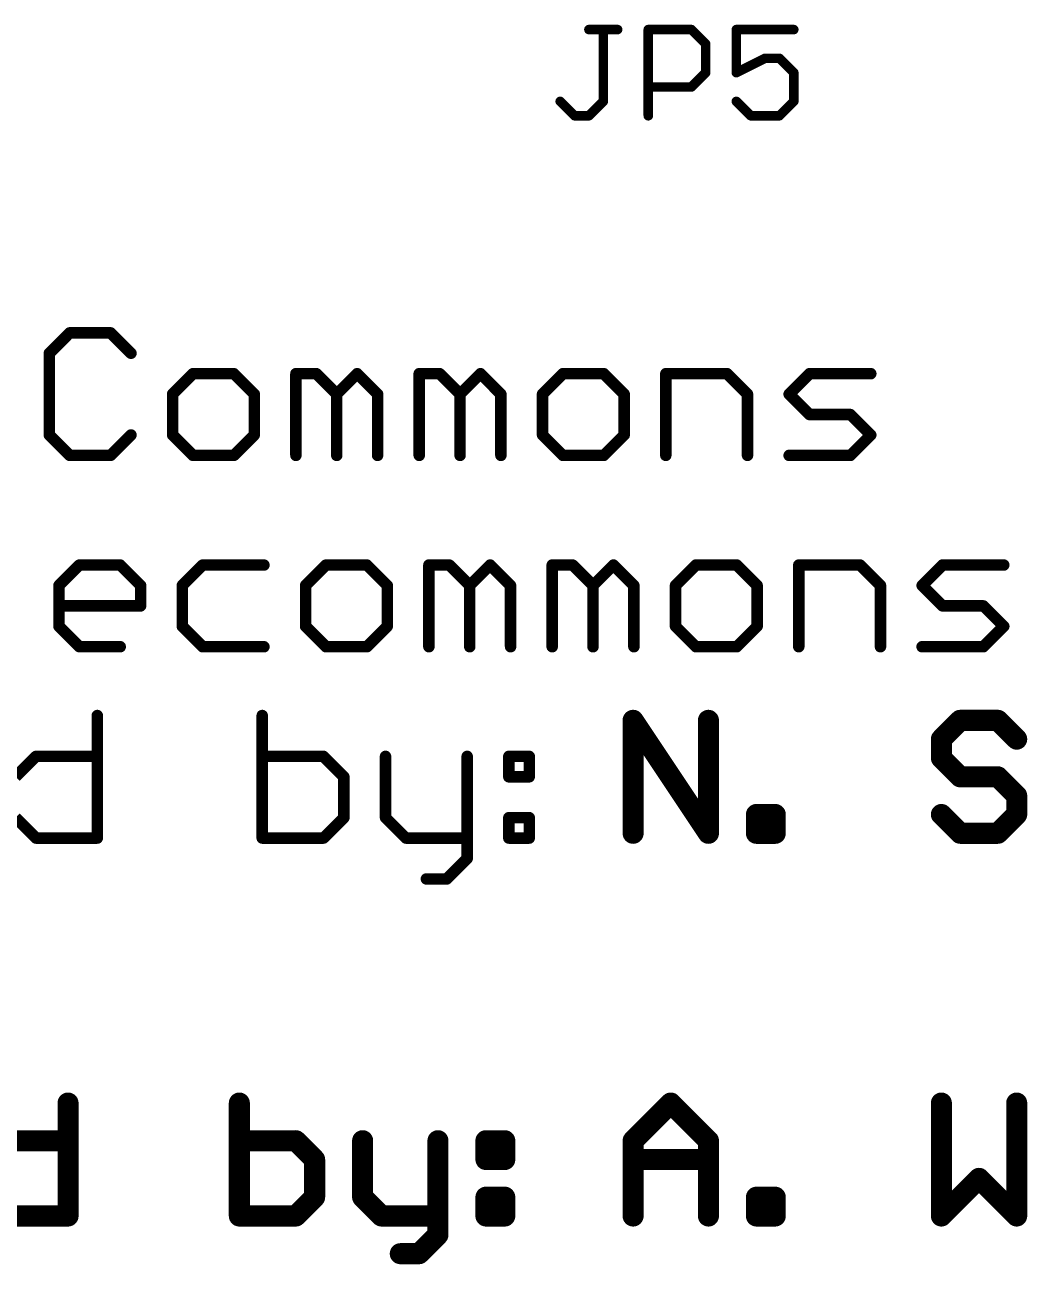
# Model space of a CAD drawing. Extents: x -33 to 74, y -17 to 52.
# Drawn here: x 9.84 to 23.15, y -17.01 to -0.56 of the extents above; entities that cross this region are included whole.
import ezdxf

# ---------------------------------------------------------------- set-up
doc = ezdxf.new("R2010")
doc.units = 0
doc.layers.add('25', color=253, linetype='CONTINUOUS')
doc.layers.add('51', color=53, linetype='CONTINUOUS')

msp = doc.modelspace()

# ---------------------------------------------------------------- linework, layer by layer
at = {"layer": '25', "const_width": 0.127}
for points in [[(17.3328, -0.6213), (17.7142, -0.6213)], [(17.5235, -1.5746), (17.5235, -0.6213)], [(18.1209, -1.7653), (18.1209, -0.6213)], [(18.1209, -0.6213), (18.6929, -0.6213)], [(18.6929, -0.6213), (18.8835, -0.812)], [(20.0529, -0.6213), (19.2903, -0.6213)], [(19.2903, -0.6213), (19.2903, -1.1933)], [(18.8835, -0.812), (18.8835, -1.1933)], [(19.2903, -1.1933), (19.6716, -1.0027)], [(19.6716, -1.0027), (19.8623, -1.0027)], [(19.8623, -1.0027), (20.0529, -1.1933)], [(18.8835, -1.1933), (18.6929, -1.384)], [(20.0529, -1.1933), (20.0529, -1.5746)], [(18.6929, -1.384), (18.1209, -1.384)], [(16.9515, -1.5746), (17.1422, -1.7653)], [(17.3328, -1.7653), (17.5235, -1.5746)], [(19.481, -1.7653), (19.2903, -1.5746)], [(20.0529, -1.5746), (19.8623, -1.7653)], [(17.1422, -1.7653), (17.3328, -1.7653)], [(19.8623, -1.7653), (19.481, -1.7653)]]:
    msp.add_lwpolyline(points, dxfattribs=at)
at = {"layer": '25', "const_width": 0.0635}
for points in [[(17.3328, -0.5896, 1), (17.3328, -0.6531)], [(17.5552, -0.6213, 1), (17.4917, -0.6213)], [(17.7142, -0.6531, 1), (17.7142, -0.5896)], [(18.1209, -0.5896, 1), (18.1209, -0.6531)], [(18.1527, -0.6213, 1), (18.0892, -0.6213)], [(18.7153, -0.5989, 1), (18.6704, -0.6438)], [(18.6929, -0.6531, 1), (18.6929, -0.5896)], [(19.322, -0.6213, 1), (19.2585, -0.6213)], [(19.2903, -0.5896, 1), (19.2903, -0.6531)], [(20.0529, -0.6531, 1), (20.0529, -0.5896)], [(18.9153, -0.812, 1), (18.8518, -0.812)], [(18.8611, -0.8344, 1), (18.906, -0.7895)], [(19.6716, -0.9709, 1), (19.6716, -1.0344)], [(19.6858, -1.031, 1), (19.6574, -0.9743)], [(19.8847, -0.9802, 1), (19.8398, -1.0251)], [(19.8623, -1.0344, 1), (19.8623, -0.9709)], [(18.906, -1.2158, 1), (18.8611, -1.1709)], [(19.2761, -1.1649, 1), (19.3045, -1.2217)], [(20.0847, -1.1933, 1), (20.0212, -1.1933)], [(20.0305, -1.2158, 1), (20.0754, -1.1709)], [(18.8518, -1.1933, 1), (18.9153, -1.1933)], [(19.2585, -1.1933, 1), (19.322, -1.1933)], [(18.1209, -1.3522, 1), (18.1209, -1.4157)], [(18.6704, -1.3615, 1), (18.7153, -1.4064)], [(18.6929, -1.4157, 1), (18.6929, -1.3522)], [(16.974, -1.5522, 1), (16.9291, -1.5971)], [(17.4917, -1.5746, 1), (17.5552, -1.5746)], [(17.5459, -1.5971, 1), (17.501, -1.5522)], [(19.3127, -1.5522, 1), (19.2678, -1.5971)], [(20.0212, -1.5746, 1), (20.0847, -1.5746)], [(20.0754, -1.5971, 1), (20.0305, -1.5522)], [(17.1422, -1.7336, 1), (17.1422, -1.7971)], [(17.1197, -1.7878, 1), (17.1646, -1.7428)], [(17.3104, -1.7428, 1), (17.3553, -1.7878)], [(17.3328, -1.7971, 1), (17.3328, -1.7336)], [(18.0892, -1.7653, 1), (18.1527, -1.7653)], [(19.481, -1.7336, 1), (19.481, -1.7971)], [(19.4585, -1.7878, 1), (19.5034, -1.7428)], [(19.8398, -1.7428, 1), (19.8847, -1.7878)], [(19.8623, -1.7971, 1), (19.8623, -1.7336)]]:
    msp.add_lwpolyline(points, format="xyb", dxfattribs=at)
at = {"layer": '51'}
for points, const_width in [([(10.4391, -4.6468), (10.168, -4.918)], 0.1524), ([(10.9815, -4.6468), (10.4391, -4.6468)], 0.1524), ([(11.2526, -4.918), (10.9815, -4.6468)], 0.1524), ([(10.168, -4.918), (10.168, -6.0026)], 0.1524), ([(12.0763, -5.1891), (11.8051, -5.4603)], 0.1524), ([(12.6186, -5.1891), (12.0763, -5.1891)], 0.1524), ([(12.8898, -5.4603), (12.6186, -5.1891)], 0.1524), ([(13.4423, -6.2738), (13.4423, -5.1891)], 0.1524), ([(13.4423, -5.1891), (13.7135, -5.1891)], 0.1524), ([(13.7135, -5.1891), (13.9846, -5.4603)], 0.1524), ([(13.9846, -5.4603), (14.2558, -5.1891)], 0.1524), ([(14.2558, -5.1891), (14.527, -5.4603)], 0.1524), ([(15.0795, -6.2738), (15.0795, -5.1891)], 0.1524), ([(15.0795, -5.1891), (15.3506, -5.1891)], 0.1524), ([(15.3506, -5.1891), (15.6218, -5.4603)], 0.1524), ([(15.6218, -5.4603), (15.8929, -5.1891)], 0.1524), ([(15.8929, -5.1891), (16.1641, -5.4603)], 0.1524), ([(16.9878, -5.1891), (16.7166, -5.4603)], 0.1524), ([(17.5301, -5.1891), (16.9878, -5.1891)], 0.1524), ([(17.8013, -5.4603), (17.5301, -5.1891)], 0.1524), ([(18.3538, -6.2738), (18.3538, -5.1891)], 0.1524), ([(18.3538, -5.1891), (19.1673, -5.1891)], 0.1524), ([(19.1673, -5.1891), (19.4384, -5.4603)], 0.1524), ([(19.9909, -5.4603), (20.2621, -5.1891)], 0.1524), ([(20.2621, -5.1891), (21.0756, -5.1891)], 0.1524), ([(11.8051, -5.4603), (11.8051, -6.0026)], 0.1524), ([(12.8898, -6.0026), (12.8898, -5.4603)], 0.1524), ([(13.9846, -5.4603), (13.9846, -6.2738)], 0.1524), ([(14.527, -5.4603), (14.527, -6.2738)], 0.1524), ([(15.6218, -5.4603), (15.6218, -6.2738)], 0.1524), ([(16.1641, -5.4603), (16.1641, -6.2738)], 0.1524), ([(16.7166, -5.4603), (16.7166, -6.0026)], 0.1524), ([(17.8013, -6.0026), (17.8013, -5.4603)], 0.1524), ([(19.4384, -5.4603), (19.4384, -6.2738)], 0.1524), ([(20.2621, -5.7315), (19.9909, -5.4603)], 0.1524), ([(20.8044, -5.7315), (20.2621, -5.7315)], 0.1524), ([(21.0756, -6.0026), (20.8044, -5.7315)], 0.1524), ([(10.168, -6.0026), (10.4391, -6.2738)], 0.1524), ([(10.9815, -6.2738), (11.2526, -6.0026)], 0.1524), ([(11.8051, -6.0026), (12.0763, -6.2738)], 0.1524), ([(12.6186, -6.2738), (12.8898, -6.0026)], 0.1524), ([(16.7166, -6.0026), (16.9878, -6.2738)], 0.1524), ([(17.5301, -6.2738), (17.8013, -6.0026)], 0.1524), ([(20.8044, -6.2738), (21.0756, -6.0026)], 0.1524), ([(10.4391, -6.2738), (10.9815, -6.2738)], 0.1524), ([(12.0763, -6.2738), (12.6186, -6.2738)], 0.1524), ([(16.9878, -6.2738), (17.5301, -6.2738)], 0.1524), ([(19.9909, -6.2738), (20.8044, -6.2738)], 0.1524), ([(10.2964, -8.0003), (10.5676, -7.7291)], 0.1524), ([(10.5676, -7.7291), (11.1099, -7.7291)], 0.1524), ([(11.1099, -7.7291), (11.381, -8.0003)], 0.1524), ([(12.2047, -7.7291), (11.9335, -8.0003)], 0.1524), ([(13.0182, -7.7291), (12.2047, -7.7291)], 0.1524), ([(13.8419, -7.7291), (13.5707, -8.0003)], 0.1524), ([(14.3842, -7.7291), (13.8419, -7.7291)], 0.1524), ([(14.6554, -8.0003), (14.3842, -7.7291)], 0.1524), ([(15.2079, -8.8138), (15.2079, -7.7291)], 0.1524), ([(15.2079, -7.7291), (15.479, -7.7291)], 0.1524), ([(15.479, -7.7291), (15.7502, -8.0003)], 0.1524), ([(15.7502, -8.0003), (16.0214, -7.7291)], 0.1524), ([(16.0214, -7.7291), (16.2925, -8.0003)], 0.1524), ([(16.845, -8.8138), (16.845, -7.7291)], 0.1524), ([(16.845, -7.7291), (17.1162, -7.7291)], 0.1524), ([(17.1162, -7.7291), (17.3873, -8.0003)], 0.1524), ([(17.3873, -8.0003), (17.6585, -7.7291)], 0.1524), ([(17.6585, -7.7291), (17.9297, -8.0003)], 0.1524), ([(18.7533, -7.7291), (18.4822, -8.0003)], 0.1524), ([(19.2957, -7.7291), (18.7533, -7.7291)], 0.1524), ([(19.5668, -8.0003), (19.2957, -7.7291)], 0.1524), ([(20.1193, -8.8138), (20.1193, -7.7291)], 0.1524), ([(20.1193, -7.7291), (20.9328, -7.7291)], 0.1524), ([(20.9328, -7.7291), (21.204, -8.0003)], 0.1524), ([(21.7565, -8.0003), (22.0276, -7.7291)], 0.1524), ([(22.0276, -7.7291), (22.8411, -7.7291)], 0.1524), ([(10.2964, -8.5426), (10.2964, -8.0003)], 0.1524), ([(11.381, -8.0003), (11.381, -8.2715)], 0.1524), ([(11.9335, -8.0003), (11.9335, -8.5426)], 0.1524), ([(13.5707, -8.0003), (13.5707, -8.5426)], 0.1524), ([(14.6554, -8.5426), (14.6554, -8.0003)], 0.1524), ([(15.7502, -8.0003), (15.7502, -8.8138)], 0.1524), ([(16.2925, -8.0003), (16.2925, -8.8138)], 0.1524), ([(17.3873, -8.0003), (17.3873, -8.8138)], 0.1524), ([(17.9297, -8.0003), (17.9297, -8.8138)], 0.1524), ([(18.4822, -8.0003), (18.4822, -8.5426)], 0.1524), ([(19.5668, -8.5426), (19.5668, -8.0003)], 0.1524), ([(21.204, -8.0003), (21.204, -8.8138)], 0.1524), ([(22.0276, -8.2715), (21.7565, -8.0003)], 0.1524), ([(11.381, -8.2715), (10.2964, -8.2715)], 0.1524), ([(22.57, -8.2715), (22.0276, -8.2715)], 0.1524), ([(22.8411, -8.5426), (22.57, -8.2715)], 0.1524), ([(10.5676, -8.8138), (10.2964, -8.5426)], 0.1524), ([(11.9335, -8.5426), (12.2047, -8.8138)], 0.1524), ([(13.5707, -8.5426), (13.8419, -8.8138)], 0.1524), ([(14.3842, -8.8138), (14.6554, -8.5426)], 0.1524), ([(18.4822, -8.5426), (18.7533, -8.8138)], 0.1524), ([(19.2957, -8.8138), (19.5668, -8.5426)], 0.1524), ([(22.57, -8.8138), (22.8411, -8.5426)], 0.1524), ([(11.1099, -8.8138), (10.5676, -8.8138)], 0.1524), ([(12.2047, -8.8138), (13.0182, -8.8138)], 0.1524), ([(13.8419, -8.8138), (14.3842, -8.8138)], 0.1524), ([(18.7533, -8.8138), (19.2957, -8.8138)], 0.1524), ([(21.7565, -8.8138), (22.57, -8.8138)], 0.1524), ([(10.8052, -9.7268), (10.8052, -11.3538)], 0.1524), ([(12.9949, -9.7268), (12.9949, -11.3538)], 0.1524), ([(17.9197, -11.2903), (17.9197, -9.7904)], 0.2794), ([(17.9197, -9.7904), (18.9196, -11.2903)], 0.2794), ([(18.9196, -11.2903), (18.9196, -9.7904)], 0.2794), ([(22.2626, -9.7904), (22.0126, -10.0404)], 0.2794), ([(22.7625, -9.7904), (22.2626, -9.7904)], 0.2794), ([(23.0125, -10.0404), (22.7625, -9.7904)], 0.2794), ([(22.0126, -10.0404), (22.0126, -10.2904)], 0.2794), ([(9.7206, -10.5403), (9.9917, -10.2691)], 0.1524), ([(9.9917, -10.2691), (10.8052, -10.2691)], 0.1524), ([(13.8084, -10.2691), (12.9949, -10.2691)], 0.1524), ([(14.0795, -10.5403), (13.8084, -10.2691)], 0.1524), ([(14.632, -10.2691), (14.632, -11.0826)], 0.1524), ([(15.7167, -10.2691), (15.7167, -11.625)], 0.1524), ([(16.2692, -10.2691), (16.5404, -10.2691)], 0.1524), ([(16.2692, -10.5403), (16.2692, -10.2691)], 0.1524), ([(16.5404, -10.2691), (16.5404, -10.5403)], 0.1524), ([(22.0126, -10.2904), (22.2626, -10.5404)], 0.2794), ([(14.0795, -11.0826), (14.0795, -10.5403)], 0.1524), ([(16.5404, -10.5403), (16.2692, -10.5403)], 0.1524), ([(22.2626, -10.5404), (22.7625, -10.5404)], 0.2794), ([(22.7625, -10.5404), (23.0125, -10.7903)], 0.2794), ([(23.0125, -10.7903), (23.0125, -11.0403)], 0.2794), ([(9.9917, -11.3538), (9.7206, -11.0826)], 0.1524), ([(13.8084, -11.3538), (14.0795, -11.0826)], 0.1524), ([(14.632, -11.0826), (14.9032, -11.3538)], 0.1524), ([(16.2692, -11.0826), (16.5404, -11.0826)], 0.1524), ([(16.2692, -11.3538), (16.2692, -11.0826)], 0.1524), ([(16.5404, -11.0826), (16.5404, -11.3538)], 0.1524), ([(19.5569, -11.2903), (19.5569, -11.0403)], 0.2794), ([(19.5569, -11.0403), (19.8068, -11.0403)], 0.2794), ([(19.8068, -11.0403), (19.8068, -11.2903)], 0.2794), ([(22.2626, -11.2903), (22.0126, -11.0403)], 0.2794), ([(23.0125, -11.0403), (22.7625, -11.2903)], 0.2794), ([(19.8068, -11.2903), (19.5569, -11.2903)], 0.2794), ([(22.7625, -11.2903), (22.2626, -11.2903)], 0.2794), ([(10.8052, -11.3538), (9.9917, -11.3538)], 0.1524), ([(12.9949, -11.3538), (13.8084, -11.3538)], 0.1524), ([(14.9032, -11.3538), (15.7167, -11.3538)], 0.1524), ([(16.5404, -11.3538), (16.2692, -11.3538)], 0.1524), ([(15.7167, -11.625), (15.4455, -11.8961)], 0.1524), ([(15.4455, -11.8961), (15.1744, -11.8961)], 0.1524), ([(10.4168, -14.8704), (10.4168, -16.3703)], 0.2794), ([(12.6912, -14.8704), (12.6912, -16.3703)], 0.2794), ([(17.9197, -15.3704), (18.4197, -14.8704)], 0.2794), ([(18.4197, -14.8704), (18.9196, -15.3704)], 0.2794), ([(22.0126, -14.8704), (22.0126, -16.3703)], 0.2794), ([(23.0125, -16.3703), (23.0125, -14.8704)], 0.2794), ([(9.6669, -15.3704), (10.4168, -15.3704)], 0.2794), ([(13.4412, -15.3704), (12.6912, -15.3704)], 0.2794), ([(13.6912, -15.6204), (13.4412, -15.3704)], 0.2794), ([(14.3284, -15.3704), (14.3284, -16.1203)], 0.2794), ([(15.3283, -15.3704), (15.3283, -16.6203)], 0.2794), ([(15.9655, -15.3704), (16.2155, -15.3704)], 0.2794), ([(15.9655, -15.6204), (15.9655, -15.3704)], 0.2794), ([(16.2155, -15.3704), (16.2155, -15.6204)], 0.2794), ([(17.9197, -16.3703), (17.9197, -15.3704)], 0.2794), ([(18.9196, -15.3704), (18.9196, -16.3703)], 0.2794), ([(13.6912, -16.1203), (13.6912, -15.6204)], 0.2794), ([(16.2155, -15.6204), (15.9655, -15.6204)], 0.2794), ([(17.9197, -15.6204), (18.9196, -15.6204)], 0.2794), ([(22.0126, -16.3703), (22.5126, -15.8703)], 0.2794), ([(22.5126, -15.8703), (23.0125, -16.3703)], 0.2794), ([(13.4412, -16.3703), (13.6912, -16.1203)], 0.2794), ([(14.3284, -16.1203), (14.5784, -16.3703)], 0.2794), ([(15.9655, -16.1203), (16.2155, -16.1203)], 0.2794), ([(15.9655, -16.3703), (15.9655, -16.1203)], 0.2794), ([(16.2155, -16.1203), (16.2155, -16.3703)], 0.2794), ([(19.5569, -16.3703), (19.5569, -16.1203)], 0.2794), ([(19.5569, -16.1203), (19.8068, -16.1203)], 0.2794), ([(19.8068, -16.1203), (19.8068, -16.3703)], 0.2794), ([(10.4168, -16.3703), (9.6669, -16.3703)], 0.2794), ([(12.6912, -16.3703), (13.4412, -16.3703)], 0.2794), ([(14.5784, -16.3703), (15.3283, -16.3703)], 0.2794), ([(16.2155, -16.3703), (15.9655, -16.3703)], 0.2794), ([(19.8068, -16.3703), (19.5569, -16.3703)], 0.2794), ([(15.3283, -16.6203), (15.0783, -16.8703)], 0.2794), ([(15.0783, -16.8703), (14.8283, -16.8703)], 0.2794)]:
    msp.add_lwpolyline(points, dxfattribs=dict(at, const_width=const_width))
for points, const_width in [([(10.4391, -4.6087, 1), (10.4391, -4.6849)], 0.0762), ([(10.4661, -4.6738, 1), (10.4122, -4.6199)], 0.0762), ([(11.0084, -4.6199, 1), (10.9545, -4.6738)], 0.0762), ([(10.9815, -4.6849, 1), (10.9815, -4.6087)], 0.0762), ([(10.141, -4.891, 1), (10.1949, -4.9449)], 0.0762), ([(10.2061, -4.918, 1), (10.1299, -4.918)], 0.0762), ([(11.2257, -4.9449, 1), (11.2796, -4.891)], 0.0762), ([(12.0763, -5.151, 1), (12.0763, -5.2272)], 0.0762), ([(12.1032, -5.2161, 1), (12.0494, -5.1622)], 0.0762), ([(12.6456, -5.1622, 1), (12.5917, -5.2161)], 0.0762), ([(12.6186, -5.2272, 1), (12.6186, -5.151)], 0.0762), ([(13.4804, -5.1891, 1), (13.4042, -5.1891)], 0.0762), ([(13.4423, -5.151, 1), (13.4423, -5.2272)], 0.0762), ([(13.7404, -5.1622, 1), (13.6865, -5.2161)], 0.0762), ([(13.7135, -5.2272, 1), (13.7135, -5.151)], 0.0762), ([(14.2827, -5.1622, 1), (14.2288, -5.2161)], 0.0762), ([(14.2827, -5.2161, 1), (14.2288, -5.1622)], 0.0762), ([(15.1176, -5.1891, 1), (15.0414, -5.1891)], 0.0762), ([(15.0795, -5.151, 1), (15.0795, -5.2272)], 0.0762), ([(15.3776, -5.1622, 1), (15.3237, -5.2161)], 0.0762), ([(15.3506, -5.2272, 1), (15.3506, -5.151)], 0.0762), ([(15.9199, -5.1622, 1), (15.866, -5.2161)], 0.0762), ([(15.9199, -5.2161, 1), (15.866, -5.1622)], 0.0762), ([(16.9878, -5.151, 1), (16.9878, -5.2272)], 0.0762), ([(17.0147, -5.2161, 1), (16.9608, -5.1622)], 0.0762), ([(17.557, -5.1622, 1), (17.5032, -5.2161)], 0.0762), ([(17.5301, -5.2272, 1), (17.5301, -5.151)], 0.0762), ([(18.3919, -5.1891, 1), (18.3157, -5.1891)], 0.0762), ([(18.3538, -5.151, 1), (18.3538, -5.2272)], 0.0762), ([(19.1942, -5.1622, 1), (19.1403, -5.2161)], 0.0762), ([(19.1673, -5.2272, 1), (19.1673, -5.151)], 0.0762), ([(20.2621, -5.151, 1), (20.2621, -5.2272)], 0.0762), ([(20.289, -5.2161, 1), (20.2351, -5.1622)], 0.0762), ([(21.0756, -5.2272, 1), (21.0756, -5.151)], 0.0762), ([(11.8432, -5.4603, 1), (11.767, -5.4603)], 0.0762), ([(11.7782, -5.4334, 1), (11.8321, -5.4872)], 0.0762), ([(12.9279, -5.4603, 1), (12.8517, -5.4603)], 0.0762), ([(12.8629, -5.4872, 1), (12.9167, -5.4334)], 0.0762), ([(14.0227, -5.4603, 1), (13.9465, -5.4603)], 0.0762), ([(13.9577, -5.4334, 1), (14.0116, -5.4872)], 0.0762), ([(13.9577, -5.4872, 1), (14.0116, -5.4334)], 0.0762), ([(14.5651, -5.4603, 1), (14.4889, -5.4603)], 0.0762), ([(14.5, -5.4872, 1), (14.5539, -5.4334)], 0.0762), ([(15.6599, -5.4603, 1), (15.5837, -5.4603)], 0.0762), ([(15.5948, -5.4334, 1), (15.6487, -5.4872)], 0.0762), ([(15.5948, -5.4872, 1), (15.6487, -5.4334)], 0.0762), ([(16.2022, -5.4603, 1), (16.126, -5.4603)], 0.0762), ([(16.1372, -5.4872, 1), (16.1911, -5.4334)], 0.0762), ([(16.7547, -5.4603, 1), (16.6785, -5.4603)], 0.0762), ([(16.6897, -5.4334, 1), (16.7435, -5.4872)], 0.0762), ([(17.8394, -5.4603, 1), (17.7632, -5.4603)], 0.0762), ([(17.7743, -5.4872, 1), (17.8282, -5.4334)], 0.0762), ([(19.4765, -5.4603, 1), (19.4003, -5.4603)], 0.0762), ([(19.4115, -5.4872, 1), (19.4654, -5.4334)], 0.0762), ([(20.0179, -5.4334, 1), (19.964, -5.4872)], 0.0762), ([(19.964, -5.4334, 1), (20.0179, -5.4872)], 0.0762), ([(20.2621, -5.6934, 1), (20.2621, -5.7696)], 0.0762), ([(20.2351, -5.7584, 1), (20.289, -5.7045)], 0.0762), ([(20.8314, -5.7045, 1), (20.7775, -5.7584)], 0.0762), ([(20.8044, -5.7696, 1), (20.8044, -5.6934)], 0.0762), ([(10.1949, -5.9757, 1), (10.141, -6.0296)], 0.0762), ([(10.1299, -6.0026, 1), (10.2061, -6.0026)], 0.0762), ([(11.2796, -6.0296, 1), (11.2257, -5.9757)], 0.0762), ([(11.8321, -5.9757, 1), (11.7782, -6.0296)], 0.0762), ([(11.767, -6.0026, 1), (11.8432, -6.0026)], 0.0762), ([(12.8517, -6.0026, 1), (12.9279, -6.0026)], 0.0762), ([(12.9167, -6.0296, 1), (12.8629, -5.9757)], 0.0762), ([(16.7435, -5.9757, 1), (16.6897, -6.0296)], 0.0762), ([(16.6785, -6.0026, 1), (16.7547, -6.0026)], 0.0762), ([(17.7632, -6.0026, 1), (17.8394, -6.0026)], 0.0762), ([(17.8282, -6.0296, 1), (17.7743, -5.9757)], 0.0762), ([(21.1025, -6.0296, 1), (21.0486, -5.9757)], 0.0762), ([(21.0486, -6.0296, 1), (21.1025, -5.9757)], 0.0762), ([(10.4391, -6.2357, 1), (10.4391, -6.3119)], 0.0762), ([(10.4122, -6.3007, 1), (10.4661, -6.2469)], 0.0762), ([(10.9545, -6.2469, 1), (11.0084, -6.3007)], 0.0762), ([(10.9815, -6.3119, 1), (10.9815, -6.2357)], 0.0762), ([(12.0763, -6.2357, 1), (12.0763, -6.3119)], 0.0762), ([(12.0494, -6.3007, 1), (12.1032, -6.2469)], 0.0762), ([(12.5917, -6.2469, 1), (12.6456, -6.3007)], 0.0762), ([(12.6186, -6.3119, 1), (12.6186, -6.2357)], 0.0762), ([(13.4042, -6.2738, 1), (13.4804, -6.2738)], 0.0762), ([(13.9465, -6.2738, 1), (14.0227, -6.2738)], 0.0762), ([(14.4889, -6.2738, 1), (14.5651, -6.2738)], 0.0762), ([(15.0414, -6.2738, 1), (15.1176, -6.2738)], 0.0762), ([(15.5837, -6.2738, 1), (15.6599, -6.2738)], 0.0762), ([(16.126, -6.2738, 1), (16.2022, -6.2738)], 0.0762), ([(16.9878, -6.2357, 1), (16.9878, -6.3119)], 0.0762), ([(16.9608, -6.3007, 1), (17.0147, -6.2469)], 0.0762), ([(17.5032, -6.2469, 1), (17.557, -6.3007)], 0.0762), ([(17.5301, -6.3119, 1), (17.5301, -6.2357)], 0.0762), ([(18.3157, -6.2738, 1), (18.3919, -6.2738)], 0.0762), ([(19.4003, -6.2738, 1), (19.4765, -6.2738)], 0.0762), ([(19.9909, -6.2357, 1), (19.9909, -6.3119)], 0.0762), ([(20.7775, -6.2469, 1), (20.8314, -6.3007)], 0.0762), ([(20.8044, -6.3119, 1), (20.8044, -6.2357)], 0.0762), ([(10.5676, -7.691, 1), (10.5676, -7.7672)], 0.0762), ([(10.5945, -7.7561, 1), (10.5406, -7.7022)], 0.0762), ([(11.1368, -7.7022, 1), (11.0829, -7.7561)], 0.0762), ([(11.1099, -7.7672, 1), (11.1099, -7.691)], 0.0762), ([(12.2047, -7.691, 1), (12.2047, -7.7672)], 0.0762), ([(12.2316, -7.7561, 1), (12.1778, -7.7022)], 0.0762), ([(13.0182, -7.7672, 1), (13.0182, -7.691)], 0.0762), ([(13.8419, -7.691, 1), (13.8419, -7.7672)], 0.0762), ([(13.8688, -7.7561, 1), (13.8149, -7.7022)], 0.0762), ([(14.4111, -7.7022, 1), (14.3573, -7.7561)], 0.0762), ([(14.3842, -7.7672, 1), (14.3842, -7.691)], 0.0762), ([(15.246, -7.7291, 1), (15.1698, -7.7291)], 0.0762), ([(15.2079, -7.691, 1), (15.2079, -7.7672)], 0.0762), ([(15.506, -7.7022, 1), (15.4521, -7.7561)], 0.0762), ([(15.479, -7.7672, 1), (15.479, -7.691)], 0.0762), ([(16.0483, -7.7022, 1), (15.9944, -7.7561)], 0.0762), ([(16.0483, -7.7561, 1), (15.9944, -7.7022)], 0.0762), ([(16.8831, -7.7291, 1), (16.8069, -7.7291)], 0.0762), ([(16.845, -7.691, 1), (16.845, -7.7672)], 0.0762), ([(17.1431, -7.7022, 1), (17.0892, -7.7561)], 0.0762), ([(17.1162, -7.7672, 1), (17.1162, -7.691)], 0.0762), ([(17.6854, -7.7022, 1), (17.6316, -7.7561)], 0.0762), ([(17.6854, -7.7561, 1), (17.6316, -7.7022)], 0.0762), ([(18.7533, -7.691, 1), (18.7533, -7.7672)], 0.0762), ([(18.7803, -7.7561, 1), (18.7264, -7.7022)], 0.0762), ([(19.3226, -7.7022, 1), (19.2687, -7.7561)], 0.0762), ([(19.2957, -7.7672, 1), (19.2957, -7.691)], 0.0762), ([(20.1574, -7.7291, 1), (20.0812, -7.7291)], 0.0762), ([(20.1193, -7.691, 1), (20.1193, -7.7672)], 0.0762), ([(20.9598, -7.7022, 1), (20.9059, -7.7561)], 0.0762), ([(20.9328, -7.7672, 1), (20.9328, -7.691)], 0.0762), ([(22.0276, -7.691, 1), (22.0276, -7.7672)], 0.0762), ([(22.0546, -7.7561, 1), (22.0007, -7.7022)], 0.0762), ([(22.8411, -7.7672, 1), (22.8411, -7.691)], 0.0762), ([(10.3345, -8.0003, 1), (10.2583, -8.0003)], 0.0762), ([(10.2694, -7.9734, 1), (10.3233, -8.0272)], 0.0762), ([(11.4191, -8.0003, 1), (11.3429, -8.0003)], 0.0762), ([(11.3541, -8.0272, 1), (11.408, -7.9734)], 0.0762), ([(11.9716, -8.0003, 1), (11.8954, -8.0003)], 0.0762), ([(11.9066, -7.9734, 1), (11.9605, -8.0272)], 0.0762), ([(13.6088, -8.0003, 1), (13.5326, -8.0003)], 0.0762), ([(13.5438, -7.9734, 1), (13.5976, -8.0272)], 0.0762), ([(14.6935, -8.0003, 1), (14.6173, -8.0003)], 0.0762), ([(14.6284, -8.0272, 1), (14.6823, -7.9734)], 0.0762), ([(15.7883, -8.0003, 1), (15.7121, -8.0003)], 0.0762), ([(15.7232, -7.9734, 1), (15.7771, -8.0272)], 0.0762), ([(15.7232, -8.0272, 1), (15.7771, -7.9734)], 0.0762), ([(16.3306, -8.0003, 1), (16.2544, -8.0003)], 0.0762), ([(16.2656, -8.0272, 1), (16.3195, -7.9734)], 0.0762), ([(17.4254, -8.0003, 1), (17.3492, -8.0003)], 0.0762), ([(17.3604, -7.9734, 1), (17.4143, -8.0272)], 0.0762), ([(17.3604, -8.0272, 1), (17.4143, -7.9734)], 0.0762), ([(17.9678, -8.0003, 1), (17.8916, -8.0003)], 0.0762), ([(17.9027, -8.0272, 1), (17.9566, -7.9734)], 0.0762), ([(18.5203, -8.0003, 1), (18.4441, -8.0003)], 0.0762), ([(18.4552, -7.9734, 1), (18.5091, -8.0272)], 0.0762), ([(19.6049, -8.0003, 1), (19.5287, -8.0003)], 0.0762), ([(19.5399, -8.0272, 1), (19.5938, -7.9734)], 0.0762), ([(21.2421, -8.0003, 1), (21.1659, -8.0003)], 0.0762), ([(21.177, -8.0272, 1), (21.2309, -7.9734)], 0.0762), ([(21.7834, -7.9734, 1), (21.7295, -8.0272)], 0.0762), ([(21.7295, -7.9734, 1), (21.7834, -8.0272)], 0.0762), ([(10.2964, -8.2334, 1), (10.2964, -8.3096)], 0.0762), ([(11.381, -8.3096, 1), (11.381, -8.2334)], 0.0762), ([(22.0276, -8.2334, 1), (22.0276, -8.3096)], 0.0762), ([(22.0007, -8.2984, 1), (22.0546, -8.2445)], 0.0762), ([(22.5969, -8.2445, 1), (22.543, -8.2984)], 0.0762), ([(22.57, -8.3096, 1), (22.57, -8.2334)], 0.0762), ([(11.3429, -8.2715, 1), (11.4191, -8.2715)], 0.0762), ([(10.3233, -8.5157, 1), (10.2694, -8.5696)], 0.0762), ([(10.2583, -8.5426, 1), (10.3345, -8.5426)], 0.0762), ([(11.9605, -8.5157, 1), (11.9066, -8.5696)], 0.0762), ([(11.8954, -8.5426, 1), (11.9716, -8.5426)], 0.0762), ([(13.5976, -8.5157, 1), (13.5438, -8.5696)], 0.0762), ([(13.5326, -8.5426, 1), (13.6088, -8.5426)], 0.0762), ([(14.6173, -8.5426, 1), (14.6935, -8.5426)], 0.0762), ([(14.6823, -8.5696, 1), (14.6284, -8.5157)], 0.0762), ([(18.5091, -8.5157, 1), (18.4552, -8.5696)], 0.0762), ([(18.4441, -8.5426, 1), (18.5203, -8.5426)], 0.0762), ([(19.5287, -8.5426, 1), (19.6049, -8.5426)], 0.0762), ([(19.5938, -8.5696, 1), (19.5399, -8.5157)], 0.0762), ([(22.8681, -8.5696, 1), (22.8142, -8.5157)], 0.0762), ([(22.8142, -8.5696, 1), (22.8681, -8.5157)], 0.0762), ([(10.5676, -8.7757, 1), (10.5676, -8.8519)], 0.0762), ([(10.5406, -8.8407, 1), (10.5945, -8.7869)], 0.0762), ([(11.1099, -8.8519, 1), (11.1099, -8.7757)], 0.0762), ([(12.2047, -8.7757, 1), (12.2047, -8.8519)], 0.0762), ([(12.1778, -8.8407, 1), (12.2316, -8.7869)], 0.0762), ([(13.0182, -8.8519, 1), (13.0182, -8.7757)], 0.0762), ([(13.8419, -8.7757, 1), (13.8419, -8.8519)], 0.0762), ([(13.8149, -8.8407, 1), (13.8688, -8.7869)], 0.0762), ([(14.3573, -8.7869, 1), (14.4111, -8.8407)], 0.0762), ([(14.3842, -8.8519, 1), (14.3842, -8.7757)], 0.0762), ([(15.1698, -8.8138, 1), (15.246, -8.8138)], 0.0762), ([(15.7121, -8.8138, 1), (15.7883, -8.8138)], 0.0762), ([(16.2544, -8.8138, 1), (16.3306, -8.8138)], 0.0762), ([(16.8069, -8.8138, 1), (16.8831, -8.8138)], 0.0762), ([(17.3492, -8.8138, 1), (17.4254, -8.8138)], 0.0762), ([(17.8916, -8.8138, 1), (17.9678, -8.8138)], 0.0762), ([(18.7533, -8.7757, 1), (18.7533, -8.8519)], 0.0762), ([(18.7264, -8.8407, 1), (18.7803, -8.7869)], 0.0762), ([(19.2687, -8.7869, 1), (19.3226, -8.8407)], 0.0762), ([(19.2957, -8.8519, 1), (19.2957, -8.7757)], 0.0762), ([(20.0812, -8.8138, 1), (20.1574, -8.8138)], 0.0762), ([(21.1659, -8.8138, 1), (21.2421, -8.8138)], 0.0762), ([(21.7565, -8.7757, 1), (21.7565, -8.8519)], 0.0762), ([(22.543, -8.7869, 1), (22.5969, -8.8407)], 0.0762), ([(22.57, -8.8519, 1), (22.57, -8.7757)], 0.0762), ([(10.8433, -9.7268, 1), (10.7671, -9.7268)], 0.0762), ([(13.033, -9.7268, 1), (12.9568, -9.7268)], 0.0762), ([(17.9778, -9.7517, 1), (17.8616, -9.8292)], 0.1397), ([(17.9896, -9.7904, 1), (17.8499, -9.7904)], 0.1397), ([(18.9895, -9.7904, 1), (18.8498, -9.7904)], 0.1397), ([(22.2626, -9.7206, 1), (22.2626, -9.8603)], 0.1397), ([(22.312, -9.8398, 1), (22.2132, -9.741)], 0.1397), ([(22.8119, -9.741, 1), (22.7131, -9.8398)], 0.1397), ([(22.7625, -9.8603, 1), (22.7625, -9.7206)], 0.1397), ([(22.0824, -10.0404, 1), (21.9427, -10.0404)], 0.1397), ([(21.9632, -9.991, 1), (22.062, -10.0898)], 0.1397), ([(22.9631, -10.0898, 1), (23.0619, -9.991)], 0.1397), ([(9.9917, -10.231, 1), (9.9917, -10.3072)], 0.0762), ([(10.0187, -10.2961, 1), (9.9648, -10.2422)], 0.0762), ([(10.8052, -10.3072, 1), (10.8052, -10.231)], 0.0762), ([(12.9949, -10.231, 1), (12.9949, -10.3072)], 0.0762), ([(13.8353, -10.2422, 1), (13.7814, -10.2961)], 0.0762), ([(13.8084, -10.3072, 1), (13.8084, -10.231)], 0.0762), ([(14.6701, -10.2691, 1), (14.5939, -10.2691)], 0.0762), ([(15.7548, -10.2691, 1), (15.6786, -10.2691)], 0.0762), ([(16.2692, -10.231, 1), (16.2692, -10.3072)], 0.0762), ([(16.3073, -10.2691, 1), (16.2311, -10.2691)], 0.0762), ([(16.5785, -10.2691, 1), (16.5023, -10.2691)], 0.0762), ([(16.5404, -10.3072, 1), (16.5404, -10.231)], 0.0762), ([(22.062, -10.241, 1), (21.9632, -10.3398)], 0.1397), ([(21.9427, -10.2904, 1), (22.0824, -10.2904)], 0.1397), ([(14.1176, -10.5403, 1), (14.0414, -10.5403)], 0.0762), ([(14.0526, -10.5672, 1), (14.1065, -10.5134)], 0.0762), ([(16.2692, -10.5022, 1), (16.2692, -10.5784)], 0.0762), ([(16.2311, -10.5403, 1), (16.3073, -10.5403)], 0.0762), ([(16.5023, -10.5403, 1), (16.5785, -10.5403)], 0.0762), ([(16.5404, -10.5784, 1), (16.5404, -10.5022)], 0.0762), ([(22.2626, -10.4705, 1), (22.2626, -10.6102)], 0.1397), ([(22.2132, -10.5898, 1), (22.312, -10.491)], 0.1397), ([(22.8119, -10.491, 1), (22.7131, -10.5898)], 0.1397), ([(22.7625, -10.6102, 1), (22.7625, -10.4705)], 0.1397), ([(23.0824, -10.7903, 1), (22.9427, -10.7903)], 0.1397), ([(22.9631, -10.8397, 1), (23.0619, -10.7409)], 0.1397), ([(14.1065, -11.1096, 1), (14.0526, -11.0557)], 0.0762), ([(14.659, -11.0557, 1), (14.6051, -11.1096)], 0.0762), ([(16.2692, -11.0445, 1), (16.2692, -11.1207)], 0.0762), ([(16.3073, -11.0826, 1), (16.2311, -11.0826)], 0.0762), ([(16.5785, -11.0826, 1), (16.5023, -11.0826)], 0.0762), ([(16.5404, -11.1207, 1), (16.5404, -11.0445)], 0.0762), ([(19.6267, -11.0403, 1), (19.487, -11.0403)], 0.1397), ([(19.5569, -10.9705, 1), (19.5569, -11.1102)], 0.1397), ([(19.8767, -11.0403, 1), (19.737, -11.0403)], 0.1397), ([(19.8068, -11.1102, 1), (19.8068, -10.9705)], 0.1397), ([(22.062, -10.9909, 1), (21.9632, -11.0897)], 0.1397), ([(22.9427, -11.0403, 1), (23.0824, -11.0403)], 0.1397), ([(23.0619, -11.0897, 1), (22.9631, -10.9909)], 0.1397), ([(14.0414, -11.0826, 1), (14.1176, -11.0826)], 0.0762), ([(14.5939, -11.0826, 1), (14.6701, -11.0826)], 0.0762), ([(18.8615, -11.329, 1), (18.9777, -11.2516)], 0.1397), ([(19.5569, -11.2204, 1), (19.5569, -11.3602)], 0.1397), ([(19.8068, -11.3602, 1), (19.8068, -11.2204)], 0.1397), ([(22.2626, -11.2204, 1), (22.2626, -11.3602)], 0.1397), ([(22.2132, -11.3397, 1), (22.312, -11.2409)], 0.1397), ([(22.7131, -11.2409, 1), (22.8119, -11.3397)], 0.1397), ([(22.7625, -11.3602, 1), (22.7625, -11.2204)], 0.1397), ([(9.9917, -11.3157, 1), (9.9917, -11.3919)], 0.0762), ([(9.9648, -11.3807, 1), (10.0187, -11.3269)], 0.0762), ([(10.7671, -11.3538, 1), (10.8433, -11.3538)], 0.0762), ([(10.8052, -11.3919, 1), (10.8052, -11.3157)], 0.0762), ([(12.9949, -11.3157, 1), (12.9949, -11.3919)], 0.0762), ([(12.9568, -11.3538, 1), (13.033, -11.3538)], 0.0762), ([(13.7814, -11.3269, 1), (13.8353, -11.3807)], 0.0762), ([(13.8084, -11.3919, 1), (13.8084, -11.3157)], 0.0762), ([(14.9032, -11.3157, 1), (14.9032, -11.3919)], 0.0762), ([(14.8763, -11.3807, 1), (14.9301, -11.3269)], 0.0762), ([(15.7167, -11.3919, 1), (15.7167, -11.3157)], 0.0762), ([(16.2692, -11.3157, 1), (16.2692, -11.3919)], 0.0762), ([(16.2311, -11.3538, 1), (16.3073, -11.3538)], 0.0762), ([(16.5023, -11.3538, 1), (16.5785, -11.3538)], 0.0762), ([(16.5404, -11.3919, 1), (16.5404, -11.3157)], 0.0762), ([(17.8499, -11.2903, 1), (17.9896, -11.2903)], 0.1397), ([(18.8498, -11.2903, 1), (18.9895, -11.2903)], 0.1397), ([(19.487, -11.2903, 1), (19.6267, -11.2903)], 0.1397), ([(19.737, -11.2903, 1), (19.8767, -11.2903)], 0.1397), ([(15.6786, -11.625, 1), (15.7548, -11.625)], 0.0762), ([(15.7436, -11.6519, 1), (15.6898, -11.598)], 0.0762), ([(15.1744, -11.858, 1), (15.1744, -11.9342)], 0.0762), ([(15.4186, -11.8692, 1), (15.4725, -11.9231)], 0.0762), ([(15.4455, -11.9342, 1), (15.4455, -11.858)], 0.0762), ([(10.4867, -14.8704, 1), (10.347, -14.8704)], 0.1397), ([(12.7611, -14.8704, 1), (12.6214, -14.8704)], 0.1397), ([(18.4691, -14.821, 1), (18.3703, -14.9198)], 0.1397), ([(18.4691, -14.9198, 1), (18.3703, -14.821)], 0.1397), ([(22.0824, -14.8704, 1), (21.9427, -14.8704)], 0.1397), ([(23.0824, -14.8704, 1), (22.9427, -14.8704)], 0.1397), ([(10.4168, -15.4402, 1), (10.4168, -15.3005)], 0.1397), ([(12.6912, -15.3005, 1), (12.6912, -15.4402)], 0.1397), ([(13.4906, -15.321, 1), (13.3918, -15.4198)], 0.1397), ([(13.4412, -15.4402, 1), (13.4412, -15.3005)], 0.1397), ([(14.3982, -15.3704, 1), (14.2585, -15.3704)], 0.1397), ([(15.3982, -15.3704, 1), (15.2585, -15.3704)], 0.1397), ([(15.9655, -15.3005, 1), (15.9655, -15.4402)], 0.1397), ([(16.0354, -15.3704, 1), (15.8957, -15.3704)], 0.1397), ([(16.2854, -15.3704, 1), (16.1457, -15.3704)], 0.1397), ([(16.2155, -15.4402, 1), (16.2155, -15.3005)], 0.1397), ([(17.8703, -15.321, 1), (17.9691, -15.4198)], 0.1397), ([(17.9896, -15.3704, 1), (17.8499, -15.3704)], 0.1397), ([(18.9895, -15.3704, 1), (18.8498, -15.3704)], 0.1397), ([(18.8702, -15.4198, 1), (18.969, -15.321)], 0.1397), ([(13.761, -15.6204, 1), (13.6213, -15.6204)], 0.1397), ([(13.6418, -15.6698, 1), (13.7405, -15.571)], 0.1397), ([(15.9655, -15.5505, 1), (15.9655, -15.6902)], 0.1397), ([(15.8957, -15.6204, 1), (16.0354, -15.6204)], 0.1397), ([(16.1457, -15.6204, 1), (16.2854, -15.6204)], 0.1397), ([(16.2155, -15.6902, 1), (16.2155, -15.5505)], 0.1397), ([(17.9197, -15.5505, 1), (17.9197, -15.6902)], 0.1397), ([(18.9196, -15.6902, 1), (18.9196, -15.5505)], 0.1397), ([(22.5619, -15.8209, 1), (22.4632, -15.9197)], 0.1397), ([(22.5619, -15.9197, 1), (22.4632, -15.8209)], 0.1397), ([(13.6213, -16.1203, 1), (13.761, -16.1203)], 0.1397), ([(13.7405, -16.1697, 1), (13.6418, -16.0709)], 0.1397), ([(14.3778, -16.0709, 1), (14.279, -16.1697)], 0.1397), ([(14.2585, -16.1203, 1), (14.3982, -16.1203)], 0.1397), ([(15.9655, -16.0505, 1), (15.9655, -16.1902)], 0.1397), ([(16.0354, -16.1203, 1), (15.8957, -16.1203)], 0.1397), ([(16.2854, -16.1203, 1), (16.1457, -16.1203)], 0.1397), ([(16.2155, -16.1902, 1), (16.2155, -16.0505)], 0.1397), ([(19.6267, -16.1203, 1), (19.487, -16.1203)], 0.1397), ([(19.5569, -16.0505, 1), (19.5569, -16.1902)], 0.1397), ([(19.8767, -16.1203, 1), (19.737, -16.1203)], 0.1397), ([(19.8068, -16.1902, 1), (19.8068, -16.0505)], 0.1397), ([(10.4168, -16.4401, 1), (10.4168, -16.3005)], 0.1397), ([(12.6912, -16.3005, 1), (12.6912, -16.4401)], 0.1397), ([(13.3918, -16.3209, 1), (13.4906, -16.4197)], 0.1397), ([(13.4412, -16.4401, 1), (13.4412, -16.3005)], 0.1397), ([(14.5784, -16.3005, 1), (14.5784, -16.4401)], 0.1397), ([(14.529, -16.4197, 1), (14.6278, -16.3209)], 0.1397), ([(15.3283, -16.4401, 1), (15.3283, -16.3005)], 0.1397), ([(15.9655, -16.3005, 1), (15.9655, -16.4401)], 0.1397), ([(16.2155, -16.4401, 1), (16.2155, -16.3005)], 0.1397), ([(19.5569, -16.3005, 1), (19.5569, -16.4401)], 0.1397), ([(19.8068, -16.4401, 1), (19.8068, -16.3005)], 0.1397), ([(21.9632, -16.3209, 1), (22.062, -16.4197)], 0.1397), ([(22.9631, -16.4197, 1), (23.0619, -16.3209)], 0.1397), ([(10.347, -16.3703, 1), (10.4867, -16.3703)], 0.1397), ([(12.6214, -16.3703, 1), (12.7611, -16.3703)], 0.1397), ([(15.8957, -16.3703, 1), (16.0354, -16.3703)], 0.1397), ([(16.1457, -16.3703, 1), (16.2854, -16.3703)], 0.1397), ([(17.8499, -16.3703, 1), (17.9896, -16.3703)], 0.1397), ([(18.8498, -16.3703, 1), (18.9895, -16.3703)], 0.1397), ([(19.487, -16.3703, 1), (19.6267, -16.3703)], 0.1397), ([(19.737, -16.3703, 1), (19.8767, -16.3703)], 0.1397), ([(21.9427, -16.3703, 1), (22.0824, -16.3703)], 0.1397), ([(22.9427, -16.3703, 1), (23.0824, -16.3703)], 0.1397), ([(15.2585, -16.6203, 1), (15.3982, -16.6203)], 0.1397), ([(15.3777, -16.6697, 1), (15.2789, -16.5709)], 0.1397), ([(14.8283, -16.8004, 1), (14.8283, -16.9401)], 0.1397), ([(15.0289, -16.8209, 1), (15.1277, -16.9197)], 0.1397), ([(15.0783, -16.9401, 1), (15.0783, -16.8004)], 0.1397)]:
    msp.add_lwpolyline(points, format="xyb", dxfattribs=dict(at, const_width=const_width))

doc.saveas('drawing.dxf')
